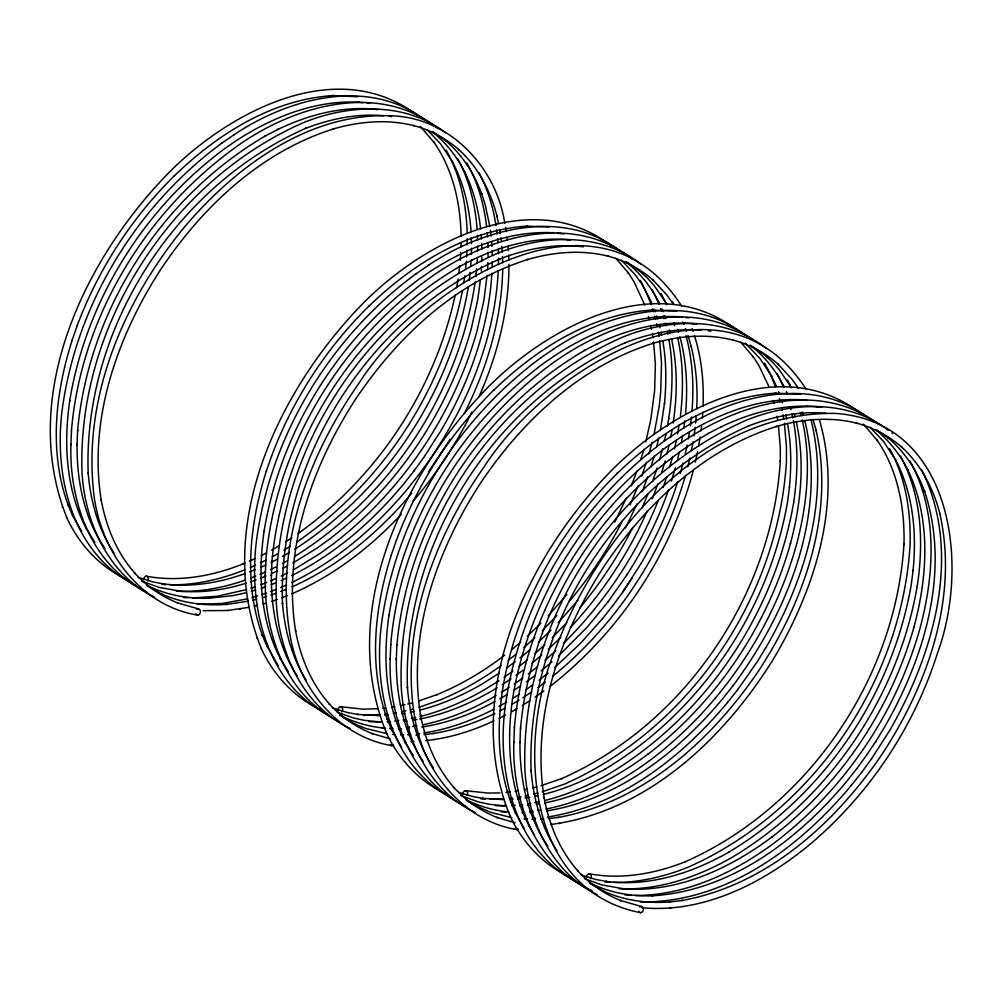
<?xml version="1.0" encoding="UTF-8"?>
<svg xmlns="http://www.w3.org/2000/svg" width="1002" height="1002" viewBox="0 0 1002 1002"><rect width="100%" height="100%" fill="white"/><g stroke="black" fill="none" stroke-linecap="round" stroke-linejoin="round"><path stroke-width="1.5" d="M492.157 267.521L492.22 261.409M498.432 264.49L498.508 258.265M461.07 246.241L461.058 246.93L461.058 242.384M471.328 254.345L471.466 248.208M477.578 250.888L477.691 246.191M502.691 268.749C501.914 319.2 486.809 368.561 464.377 413.425M696.703 408.578C697.78 387.674 696.139 366.594 691.155 346.254L691.38 347.08L688.011 335.495M703.028 406.399C704.018 382.651 701.688 358.566 694.499 335.833M146.768 592.082C91.758 566.656 69.138 501.927 70.917 444.875L70.942 444.199M71.493 430.447L71.518 429.82C81.262 317.321 145.465 211.748 236.823 146.405C293.173 105.949 378.681 80.586 438.212 128.707M337.361 720.901C284.844 693.96 263.639 631.273 265.242 575.424L265.267 574.747M265.818 561.007L265.843 560.368C275.6 447.869 339.791 342.308 431.148 276.965C487.498 236.51 573.006 211.134 632.538 259.267M466.018 806.56C411.02 781.134 388.388 716.405 390.166 659.354L390.191 658.677M390.742 644.925L390.767 644.299C399.898 536.784 459.317 436.033 543.66 369.913C600.536 325.324 688.186 293.11 753.128 339.816M592.169 890.803C535.607 866.279 511.884 800.36 513.838 742.432L513.863 741.756M514.414 728.016L514.439 727.377C523.558 619.862 582.989 519.124 667.319 452.992C724.709 407.827 813.912 375.687 878.792 424.284M70.917 444.875L71.518 429.82M265.242 575.424L265.843 560.368M390.166 659.354L390.767 644.299M513.838 742.432L514.439 727.377M481.273 271.016L481.486 266.357M481.686 261.71L481.887 257.063M487.561 269.651L487.874 262.549M460.294 260.295L460.72 252.491M466.631 257.051L467.02 249.924M491.869 273.283C488.688 328.719 469.149 382.238 441.406 429.958L423.57 457.764M498.295 270.59C494.788 339.302 467.383 405.109 428.593 461.271M685.543 413.688C687.785 387.937 686.683 361.659 679.857 336.622M691.969 411.183C694.048 385.895 692.658 360.144 685.982 335.582M470.69 266.018L471.115 260.37M476.238 273.746L476.639 268.799M477.077 263.038L477.415 258.716M789.401 487.561C791.455 466.206 791.342 444.537 787.497 423.383M695.613 423.032L696.24 415.93M702.339 417.847L702.84 412.06M480.446 279.558L477.741 299.761L471.266 328.806C447.944 411.86 397.205 487.185 328.731 539.702L316.707 548.319L292.772 563.074M487.072 275.437L483.891 300.362L477.052 330.86C453.455 414.916 402.09 491.155 332.777 544.311L319.801 553.655L294.112 569.449M680.408 416.156C683.502 389.978 683.402 363.2 677.628 337.386M458.903 273.195L459.68 266.031M465.617 268.599L466.393 261.322M683.852 428.054L684.692 420.878M690.391 425.75L691.43 416.97M469.224 280.284L470.226 272.456L470.151 273.083M468.297 287.474L468.372 286.91C450.199 393.147 385.307 491.093 294.613 549.309M294.438 556.598C390.129 496.917 458.578 393.573 475.186 281.925M475.862 276.665L476.313 273.12M667.357 426.351L668.76 418.36M668.685 418.936C672.58 392.721 673.532 365.843 668.923 339.653M789.476 486.947L787.622 501.388C768.784 610.944 700.486 711.984 605.008 769.173L605.521 768.885C586.032 779.957 565.278 788.975 543.485 794.373M544.775 800.485C567.007 794.987 588.161 785.781 608.039 774.483L608.552 774.195C705.308 716.255 774.521 613.875 793.609 502.866L793.684 502.29M793.609 502.866C797.68 475.7 798.431 447.819 793.396 420.74M619.186 888.774C658.84 890.502 697.63 876.975 731.698 857.574L732.224 857.286C828.98 799.333 898.18 696.954 917.268 585.945L917.344 585.368M917.268 585.945C923.719 543.172 921.903 497.268 901.612 458.215M693.973 435.995L695.175 427.315M700.16 436.809L698.707 445.69M700.974 430.923L701.588 426.514M673.144 423.069C677.365 395.201 677.602 366.469 671.553 338.864M679.093 425.011L677.628 433.916M456.674 287.737L458.064 279.007M463.663 283.253L464.828 275.863M681.385 442.633L682.612 435.344M688.299 439.064L689.551 431.637M660.343 430.647L664.551 403.017L664.476 403.643C666.468 382.751 666.468 361.547 662.798 340.843M691.43 450.587L693.083 441.794M697.58 451.664L695.3 462.16M670.601 437.649L672.066 430.309M676.438 439.891L674.496 448.896M455.209 295.089C434.78 390.229 377.24 477.152 298.032 533.59M462.486 290.643C442.508 391.506 381.386 483.803 296.755 542.095M654.005 434.655L659.166 406.424L660.731 391.882L661.508 362.987L659.654 340.705M679.456 451.476L677.377 460.344M685.243 454.019L687.209 445.013M656.698 446.917L658.727 438.037M664.313 441.281L666.029 433.778M687.785 466.832L689.89 457.952M666.944 453.881L669.148 444.988M672.63 456.449L669.762 466.907M645.776 441.92L650.761 419.75L654.619 390.855L655.383 363.814L653.567 341.983M652.139 442.183L648.97 453.981M675.386 467.771L671.378 481.173M680.233 473.645L683.051 463.062M654.231 455.86L650.812 467.258M659.567 459.768L662.598 448.783M685.368 475.75C662.886 553.968 615.754 625.048 552.628 676.375M693.146 471.19C670.225 555.697 619.186 632.412 550.198 686.307M661.621 472.806L665.153 460.857M72.094 340.354C55.31 393.21 48.76 452.127 68.199 505.208L67.886 504.457L72.808 516.08L72.482 515.316L81.563 531.461M266.419 470.902C249.636 523.758 243.085 582.688 262.524 635.756L262.211 635.017L267.133 646.641L266.808 645.877L278.143 665.578M391.344 554.832C374.56 607.688 368.01 666.618 387.461 719.687L387.135 718.948L392.058 730.558L391.744 729.807L401.564 747.129M640.679 459.805L643.86 449.359M646.453 462.235L641.781 476.013M677.615 481.924C668.697 510.444 656.059 537.723 641.067 563.537L641.017 563.625M657.087 468.009L652.477 481.787M657.901 483.816L652.315 498.758M663.124 487.548L666.906 476.526M71.969 340.705L77.304 325.324M266.294 471.253L271.63 455.885M391.218 555.183L396.554 539.802M636.909 471.078L631.31 485.995M668.522 489.853C658.189 519.625 644.023 548.006 627.102 574.572M642.157 491.706L647.718 476.777M658.477 499.91C637.272 553.718 604.457 602.866 563.375 643.547M77.204 325.612C98.271 269.363 131.713 217.772 174.523 175.638L174.285 175.864C217.334 134.293 271.905 99.449 333.052 95.566L332.238 95.591L357.727 96.718M271.529 456.173C292.597 399.923 326.038 348.333 368.849 306.186L368.611 306.424C411.659 264.854 466.231 229.997 527.39 226.114L526.564 226.151L549.334 226.84M396.454 540.103C417.521 483.853 450.963 432.263 493.773 390.116L493.535 390.354C536.584 348.784 591.155 313.927 652.315 310.044L651.488 310.081L676.976 311.196M638.174 485.632L630.083 504.808M637.034 503.868L625.524 527.929M642.107 507.851L647.868 494.161M478.893 397.068C497.293 355.347 509.141 310.106 508.916 264.303M647.217 510.92C628.467 553.881 602.114 593.447 570.201 627.74M626.225 498.144L614.74 522.205M471.917 412.035C456.073 444.374 435.995 474.647 412.473 501.914M622.292 521.065C607.663 550.023 589.652 577.277 568.735 602.064M632.412 528.179C618.009 556.674 600.185 583.402 579.782 607.963M765.941 647.543L765.991 647.467C805.044 579.67 830.57 497.506 810.906 419.512M889.601 730.633L889.651 730.546C933.664 653.905 963.022 553.83 921.727 469.976M449.923 439.565L428.342 472.055M613.024 605.396L622.931 591.806L641.067 563.537M765.991 647.467L757.186 661.808L737.948 689.326M875.685 741.58L884.328 727.527C924.671 657.387 951.011 570.351 924.395 490.767L924.708 491.606C917.131 471.015 904.919 451.927 888.01 437.761L888.699 438.35L876.55 429.733M889.651 730.546L871.502 758.827M627.114 574.547L608.151 601.701M622.918 591.819L632.275 577.853M866.492 755.32L875.71 741.555M413.826 471.14L423.583 457.739M418.698 474.848L428.605 461.246M733.076 685.631C788.323 611.157 827.326 513.901 804.781 420.552M856.735 768.709L866.505 755.308M861.62 772.404L871.527 758.815M291.645 582.538C337.198 560.594 376.163 526.676 408.315 487.974L408.403 487.861M554.72 667.532L580.546 643.284L602.728 618.422M547.292 817.093C619.975 805.658 681.46 757.612 727.565 702.465L727.652 702.352M640.24 901.925C724.997 903.378 799.12 847.83 851.224 785.543L851.324 785.43M413.876 471.078L403.668 483.979C372.694 521.265 335.294 554.006 291.645 575.586M408.315 487.974L418.748 474.773M608.201 601.626L587.36 626.951L558.465 655.972M602.64 618.535L613.074 605.333M733.126 685.556L722.93 698.457C677.79 752.452 617.658 799.483 546.578 810.931M727.565 702.465L737.998 689.263M856.785 768.634L846.59 781.535C797.817 839.851 730.496 891.104 652.052 895.826L652.928 895.801C631.147 896.527 608.978 892.682 589.477 882.712M851.224 785.543L861.67 772.342M577.778 600.511L558.127 622.793M411.722 493.234C378.931 532.212 338.814 565.992 292.045 586.859M566.819 594.649L548.169 615.829M556.799 615.654L542.282 630.696M566.831 622.643L552.277 637.585M401.389 514.239C370.339 547.355 333.566 575.724 291.757 593.873M560.945 637.209L548.282 649.296M540.955 623.169L527.265 636.257M550.962 630.195L538.299 642.257M555.872 650.611L544.975 660.356M534.78 637.811L523.871 647.555M535.005 653.542L544.812 644.762M541.794 654.982L531.599 663.512M512.072 649.396L520.802 641.981M541.093 670.852L552.027 661.733M548.044 673.106L539.026 680.208M520.013 657.888L529.695 649.96M527.215 659.992L519.149 666.43M528.229 673.97L537.222 666.881M504.732 655.083C483.891 671.252 460.97 684.817 436.546 694.812L437.198 694.536L418.899 700.899M508.227 660.268L516.13 654.131M523.057 670.263L515.992 675.31M534.968 675.523L526.338 681.911M221.805 143.148L221.379 143.449C138.865 204.408 80.248 298.183 63.702 399.61L63.614 400.161C51.991 467.934 68.7 553.292 136.41 585.707M416.131 273.709L415.705 273.997C333.203 334.969 274.573 428.731 258.04 530.171L257.94 530.722C246.517 597.994 262.612 682.612 329.357 715.528M541.055 357.639L540.629 357.927C458.127 418.899 399.497 512.661 382.964 614.101L382.864 614.639C371.629 681.448 387.135 765.265 452.904 798.719M664.714 440.717L664.288 441.005C581.786 501.977 523.169 595.739 506.624 697.179L506.536 697.73C494.913 765.503 511.621 850.861 579.319 883.276M506.486 668.159L515.116 661.708M512.886 671.089L504.069 677.327M537.911 687.585L545.313 682.162M543.911 690.917L535.081 697.204M514.126 684.203L522.956 677.866M501.175 665.541C482.075 679.469 461.396 691.267 439.502 700.21L418.748 707.399M520.113 686.207L513.851 690.353M525.862 689.764L532.212 685.393M233.879 134.894L234.355 134.569C288.526 98.196 367.509 76.916 424.334 119.413M428.217 265.442L428.681 265.129C483.164 228.456 563.174 207.201 619.862 250.913M553.142 349.372L553.605 349.047C608.089 312.373 688.098 291.131 744.787 334.843M676.801 432.451L677.264 432.138C731.435 395.765 810.418 374.472 867.244 416.982M221.379 143.449L234.355 134.569M415.705 273.997L428.681 265.129M540.629 357.927L553.605 349.047M664.288 441.005L677.264 432.138M498.996 673.319L480.597 684.955C461.521 695.764 441.256 704.707 419.951 710.067M498.996 680.759L483.114 690.566C463.237 701.851 442.082 711.057 419.851 716.568M522.931 697.768L531.699 691.956M529.983 700.573L522.305 705.483M502.252 684.566L511.045 678.868M501.338 692.507L509.016 687.522M285.495 541.894L291.795 537.899M283.967 550.211L290.367 546.153M507.551 694.273L499.96 698.732M513.112 698.131L519.524 694.148M289.54 552.378L282.451 556.461M511.559 704.619L519.149 700.097M512.009 711.608L517.157 708.552M497.23 687.748C473.307 702.214 447.255 713.649 419.725 719.01M496.178 695.501C473.758 708.827 449.384 719.048 423.859 724.621M271.567 550.136L279.195 545.814M272.369 556.799L277.529 553.868M494.888 701.55C472.092 713.912 447.393 723.281 421.654 727.001M498.933 706.423L506.686 702.126M277.379 559.216L271.016 562.485M282.313 563.512L287.486 560.707M500.111 710.819L505.208 708.138M499.059 718.447L505.534 715.027M282.602 568.397L287.687 565.779M281.149 576.112L287.624 572.781M261.372 555.496L266.482 552.941M260.72 562.723L265.906 560.131M286.547 578.079L281.161 580.521M493.761 709.291C471.779 720.551 448.282 729.381 423.758 732.963M260.821 567.32L265.918 564.903M265.442 571.942L259.956 574.359M270.64 569.474L275.838 567.019M494.875 713.487C475.361 722.981 454.607 730.07 433.152 733.527L433.979 733.426L424.009 734.616M493.873 720.839C472.405 730.959 449.372 738.198 425.7 740.578M271.705 573.532L277.366 570.99M270.753 580.772L275.951 578.442M245.052 563.011L242.221 564.251L242.872 563.976C212.424 576.137 178.744 582.312 146.192 576.175M249.31 561.17L254.996 558.703M250.362 567.395L255.548 565.141M271.241 584.692L275.5 582.901M276.352 589.326L270.59 591.556M280.685 587.498L286.447 585.068M245.177 569.65L244.526 569.925C221.016 579.231 195.891 585.206 170.49 584.817M249.498 571.929L255.159 569.624M251.302 577.891L255.623 576.125M280.71 591.518L286.372 589.276M281.675 597.856L287.436 595.576M256.136 579.845L250.5 581.799M260.382 578.217L266.031 576.062M260.946 584.68L266.707 582.488M261.372 588.199L265.605 586.696M261.973 594.612L266.281 593.084M245.277 573.47C219.137 582.964 190.831 587.573 163.113 583.853L164.027 583.978L153.043 581.949L138.138 577.377M245.54 579.945C223.408 587.861 199.824 592.245 176.277 591.205M263.789 597.342L266.607 596.428M270.828 595.038L276.464 593.197M271.63 601.338L277.354 599.459M246.292 583.126C225.012 589.902 202.467 593.034 180.172 591.205L181.086 591.255L159.042 587.385L141.558 581.11M246.592 589.577L216.933 596.29L192.447 597.943M250.888 588.224L255.184 586.871M541.017 785.668L562.122 778.466L561.471 778.729C684.829 724.183 772.241 594.95 780.32 460.732L780.308 461.421L780.308 447.744L778.491 425.913M542.232 791.755L564.427 784.14C689.564 728.792 778.241 597.718 786.432 461.559L786.432 446.917L784.403 423.182M251.54 591.205L255.735 590.003M251.965 597.58L257.677 595.939M252.629 600.248L256.813 599.158M254.533 606.172L257.376 605.433M263.05 603.955L265.893 603.217M400.787 705.583L404.958 704.619M407.726 703.968L411.885 703.003M401.702 711.758L405.948 710.769M410.194 709.779L413.024 709.115M524.334 789.839L527.102 789.188M532.651 787.898L536.809 786.933M525.211 796.014L528.041 795.35M533.703 794.035L537.949 793.045M245.928 592.821L233.466 595.539L209.13 598.257L210.007 598.232C188.238 598.958 166.069 595.113 146.555 585.155M247.694 598.808L222.482 603.429L197.319 604.356M410.256 712.247L414.402 711.395M411.384 718.396L415.605 717.532M535.181 796.177L537.949 795.613M534.905 802.602L539.126 801.738M248.471 601.137L226.627 604.419L227.479 604.319C204.984 606.122 181.901 603.154 161.222 593.848L162.023 594.211L147.357 586.057M203.155 610.669L227.229 610.519L248.909 607.337M550.436 824.533C646.616 812.058 723.519 739.125 772.98 659.804C815.127 589.063 843.183 501.501 819.423 419.763M641.743 907.737C704.444 913.573 764.238 882.461 811.132 843.396C869.786 793.446 914.125 726.788 937.396 653.342C970.074 564.928 952.752 421.892 835.756 413.413C701.425 411.008 596.653 537.185 553.793 653.229C518.159 742.156 524.735 889.789 640.566 912.684M412.849 720.225L416.97 719.499M412.661 726.6L416.857 725.861M536.408 804.393L539.151 803.905M544.65 802.94C582.6 795.463 617.545 776.888 648.344 753.905L647.981 754.18C716.455 701.676 767.206 626.35 790.528 543.297L790.403 543.735C801.011 504.019 805.257 461.697 796.164 421.253M537.586 810.53L540.391 810.029M545.99 809.04C584.667 801.425 620.288 782.499 651.663 759.078L652.039 758.79C721.34 705.633 772.705 629.406 796.314 545.338L796.427 544.9C807.261 504.382 811.57 461.183 802.276 419.926M391.719 707.149L394.788 706.661M393.31 713.211L396.091 712.76M515.103 791.329L518.172 790.828M518.234 797.141L521.015 796.69M416.807 733.99L419.587 733.577M401.677 713.787L404.733 713.374M394.663 721.027L398.821 720.463M402.979 719.912L405.747 719.549M517.433 798.932L520.489 798.519M525.073 797.918L529.657 797.304M519.587 804.944L522.355 804.581M527.904 803.842L530.672 803.466M548.257 818.621L558.903 817.356L558.076 817.457C643.021 802.276 711.783 740.052 758.802 670.563C804.268 600.737 835.067 513.826 816.079 430.184L816.304 430.998L812.935 419.425M239.666 609.041L240.493 608.94M227.229 610.519L228.08 610.418M433.991 739.589L434.818 739.489M558.916 823.519L559.742 823.419M670.138 908.075L670.989 907.975M682.575 906.597L683.402 906.497M404.031 721.34L407.075 721.027M406.624 727.327L409.718 727.001M527.44 805.433L530.484 805.12M530.008 811.42L533.102 811.094M378.03 708.715L363.187 709.14L340.517 706.736M382.564 708.314L385.582 708.038M380.008 714.814L363.313 715.39M384.643 714.401L387.724 714.125M505.972 792.369L510.506 791.968M503.392 798.882L489.753 799.295M509.567 798.331L512.648 798.055M406.474 728.592L409.48 728.366M407.614 734.679L410.682 734.441M529.895 812.622L532.901 812.397M532.538 818.609L535.607 818.371M385.006 715.453L388.012 715.278M387.16 721.578L390.216 721.39M509.93 799.383L512.936 799.208M512.085 805.495L515.141 805.32M415.855 735.142L418.823 735.017M410.895 741.555L413.939 741.417M540.779 819.072L543.76 818.935M387.561 722.279L390.542 722.192M389.803 728.404L392.834 728.316M519.913 805.996L522.894 805.909M635.368 895.5C686.633 895.475 734.992 872.304 775.335 842.156L775.698 841.868C845.012 788.724 896.364 712.485 919.974 628.417L920.099 627.978C934.014 575.824 937.534 517.495 913.536 467.671M499.935 792.908L488.112 793.07L465.442 790.666M613.412 882.374C638.813 882.775 663.925 876.788 687.435 867.481L688.086 867.218C813.223 811.883 901.9 680.796 910.092 544.637L910.104 543.948C910.856 511.296 905.708 477.616 889.638 448.783M398.458 728.78L401.401 728.78M400.662 734.929L403.668 734.929M521.917 812.71L524.86 812.71M524.084 818.847L527.09 818.859M380.51 715.729L357.438 714.401L358.353 714.526L347.368 712.51L332.464 707.938M369.112 721.741L381.048 721.941M503.981 799.621L482.363 798.331L483.277 798.456L472.305 796.427L458.841 792.407M495.527 805.696L505.972 805.871M524.647 819.01L527.553 819.097M531.912 819.248L534.817 819.335M552.916 232.765L553.768 232.802C510.106 230.397 467.734 247.281 431.574 270.565L419.688 278.694C338.213 338.889 280.335 431.474 264.002 531.636L264.09 531.085C257.827 574.108 260.207 620.113 280.635 659.266L280.247 658.527L288.388 671.716M183.591 597.505L188.025 597.718M381.737 722.116L364.202 720.325L353.38 717.946L337.311 712.259M382.351 728.279L385.307 728.429M506.661 806.046L489.126 804.255L478.305 801.863L460.82 795.588M501.376 811.921L505.797 812.134M625.035 894.999L630.934 895.287M161.648 584.354L166.044 584.642M480.897 798.844L485.306 799.133M604.557 881.923L610.431 882.299M385.444 728.191C369.462 726.926 353.781 722.342 339.49 715.065M389.728 728.542L392.584 728.767M508.941 811.996C493.973 810.568 479.244 806.41 465.817 799.634M383.315 115.756C356.775 113.251 330.071 118.987 305.372 128.469L306.061 128.206C174.786 185.884 82.941 329.796 88.189 473.395L88.138 472.656C90.468 500.987 98.209 529.344 114.015 553.217M583.227 246.805C554.895 243.21 526.125 248.784 499.697 259.03L500.386 258.754C369.112 316.432 277.266 460.356 282.526 603.955L282.464 603.217C284.756 630.108 291.645 657.149 306.136 680.158M701.175 330.109C675.085 327.942 648.895 333.641 624.622 342.947L625.311 342.684C494.036 400.362 402.19 544.286 407.451 687.886L407.401 687.147C409.718 715.466 417.458 743.835 433.265 767.707M826.224 413.312C799.696 410.807 772.993 416.556 748.281 426.038L748.97 425.762C617.695 483.44 525.85 627.365 531.11 770.964L531.06 770.225C533.377 798.556 541.13 826.913 556.937 850.786M362.737 102.655L358.591 102.217L359.442 102.242C315.78 99.837 273.408 116.733 237.249 140.004L225.362 148.133C143.887 208.328 85.997 300.926 69.664 401.088L69.764 400.537C63.502 443.548 65.882 489.552 86.31 528.718L85.921 527.966L94.864 542.295M366.895 103.093L369.675 103.381M557.074 233.203L564.001 233.942M681.999 317.133L677.84 316.695L678.692 316.732C635.03 314.327 592.658 331.211 556.498 354.495L544.612 362.624C463.137 422.819 405.259 515.404 388.926 615.566L389.014 615.015C382.751 658.038 385.131 704.043 405.56 743.196L405.171 742.457L413.312 755.646M686.157 317.571L688.925 317.872M807.048 400.362L801.5 399.773L802.351 399.811C758.702 397.406 716.317 414.289 680.158 437.573L668.271 445.702C586.809 505.897 528.918 598.482 512.586 698.644L512.673 698.093C506.411 741.117 508.791 787.121 529.231 826.274L528.831 825.535L534.567 835.317M392.621 734.378L395.439 734.704M377.453 109.644L373.345 109.068L374.197 109.18C340.805 106.124 307.426 115.192 277.529 129.596L278.13 129.283L264.991 136.097L265.555 135.809C161.284 196.68 88.477 310.495 77.605 430.81L77.63 430.184L77.041 444.988L77.066 444.324C76.766 477.253 82.652 511.07 99.361 539.827M570.414 240.017L567.671 239.628L568.535 239.728C535.131 236.685 501.752 245.74 471.854 260.157L472.456 259.844L459.329 266.657L459.88 266.369C355.622 327.228 282.802 441.055 271.93 561.37L271.955 560.744L271.367 575.549L271.392 574.872C271.054 608.302 277.216 642.57 294.375 671.641L293.912 670.927L296.993 675.611M696.703 324.134L692.595 323.558L693.459 323.659C660.055 320.602 626.676 329.671 596.779 344.074L597.38 343.774L584.254 350.587L584.817 350.287C480.547 411.158 407.726 524.973 396.855 645.301L396.88 644.662L396.291 659.479L396.316 658.802C395.978 692.219 402.14 726.5 419.299 755.571L418.836 754.857L423.445 761.883M821.728 407.401L816.267 406.637L817.118 406.737C783.727 403.693 750.348 412.749 720.438 427.165L721.039 426.852L707.913 433.666L708.477 433.378C604.206 494.237 531.398 608.064 520.526 728.379L520.552 727.753L519.95 742.557L519.975 741.881C519.637 775.31 525.799 809.578 542.959 838.649L542.508 837.935L547.881 846.126M589.101 873.744C621.653 879.869 655.346 873.694 685.781 861.545L685.13 861.82C808.489 807.261 895.913 678.041 903.979 543.81L903.979 544.499C904.906 507.976 897.917 469.9 876.65 439.49L877.188 440.279L863.311 424.046M800.648 394.287L775.147 393.16L775.974 393.122C714.814 397.005 660.255 431.862 617.194 473.432L617.432 473.195C574.622 515.341 541.18 566.932 520.113 623.181L515.003 637.911C498.232 690.766 491.681 749.696 511.12 802.765L510.807 802.026L515.729 813.649L515.404 812.885L524.472 829.017M388.901 116.245L391.594 116.72M708.151 330.735L710.844 331.211M386.972 733.727L365.567 728.404L355.547 724.396L356.361 724.772L342.972 717.432M511.897 817.657L490.504 812.334L473.119 804.518M198.509 608.928L177.479 602.891L178.318 603.191C161.635 596.653 146.593 586.208 134.594 572.919L135.17 573.582C116.871 553.029 106.099 526.776 101.189 499.91L101.315 500.699C88.138 419.788 116.871 337.549 160.32 270.064C202.041 207.301 260.658 151.653 333.854 128.82L333.09 129.033C359.28 121.367 387.511 118.887 414.164 125.713L413.312 125.463C430.259 129.959 446.14 138.326 459.242 149.999L458.59 149.373C478.117 167.008 490.629 191.232 497.055 216.52L496.829 215.706L498.47 223.296M197.644 615.115C137.061 605.183 97.607 546.24 93.211 487.874C84.13 392.659 125.4 298.734 184.994 226.389C236.472 166.044 309.806 111.786 392.834 115.856C450.499 118.349 496.416 167.772 504.757 223.221M390.154 738.85L371.817 733.451L372.644 733.752C355.96 727.214 340.93 716.768 328.919 703.479L329.508 704.13C311.196 683.589 300.437 657.325 295.515 630.471L295.653 631.26C282.464 550.348 311.196 468.109 354.645 400.625C396.366 337.862 454.983 282.213 528.179 259.38L527.415 259.593C553.605 251.928 581.836 249.448 608.49 256.274L607.638 256.024C624.584 260.52 640.466 268.874 653.567 280.56L652.916 279.934L667.307 295.552L673.532 304.508M391.97 745.676C336.497 736.457 297.018 685.368 289.49 631.536C275.387 543.648 309.029 454.607 358.891 383.34C420.176 287.261 597.442 173.108 681.661 306.149M515.078 822.767L496.742 817.381L497.568 817.682C480.897 811.144 465.855 800.698 453.843 787.409L454.432 788.06C436.12 767.519 425.362 741.255 420.439 714.401L420.577 715.178C407.388 634.279 436.12 552.039 479.57 484.542C521.29 421.792 579.908 366.143 653.104 343.31L652.34 343.523C678.529 335.845 706.761 333.365 733.414 340.192L732.562 339.954C749.521 344.438 765.39 352.804 778.491 364.49L777.84 363.864L792.231 379.482L798.456 388.438M516.894 829.606C461.421 820.387 421.955 769.298 414.415 715.466C400.312 627.578 433.954 538.537 483.816 467.27C545.063 371.617 720.714 257.664 805.884 388.839M641.418 906.497L620.401 900.46L621.227 900.76C604.557 894.222 589.514 883.777 577.503 870.487L578.091 871.139C559.78 850.598 549.021 824.333 544.099 797.479L544.236 798.268C531.047 717.357 559.78 635.118 603.229 567.633C644.95 504.87 703.567 449.222 776.763 426.389L776.011 426.601C802.201 418.936 830.433 416.456 857.086 423.282L856.234 423.032C873.18 427.528 889.062 435.883 902.151 447.568L901.512 446.942C921.038 464.577 933.551 488.788 939.964 514.089L939.751 513.262C958.739 596.904 927.927 683.815 882.461 753.642C835.443 823.13 766.693 885.355 681.736 900.535L682.562 900.435L669.536 901.988L670.401 901.888C647.893 903.691 624.81 900.723 604.131 891.404L604.945 891.78L590.278 883.614M581.06 874.946L595.965 879.518L606.949 881.535L606.035 881.409C649.02 887.146 692.169 873.093 729.18 851.963L728.667 852.251C824.158 795.062 892.456 694.035 911.281 584.467L913.148 570.025L913.06 570.652C916.817 532.851 913.223 493.072 895.174 459.066L895.625 459.868L883.601 441.544L870.062 427.278M584.479 878.666L601.964 884.954L623.995 888.824L623.094 888.774C677.314 893.007 729.494 868.759 772.003 836.983L771.64 837.271C840.127 784.754 890.866 709.429 914.187 626.375L914.062 626.814C927.727 575.624 931.171 518.385 907.624 469.487L908.012 470.326C900.147 454.733 889.338 440.517 875.56 429.683M126.177 579.118C99.712 566.881 78.958 544.149 66.883 517.834M321.73 710.28C294.726 698.118 273.458 675.135 261.209 648.382M445.427 793.609C418.961 781.372 398.207 758.627 386.133 732.312M569.086 876.687C542.621 864.45 521.879 841.705 509.793 815.39M154.508 597.305C108.291 574.647 85.107 522.405 82.039 473.119C76.703 327.378 169.914 181.299 303.143 122.77C348.358 104.308 405.008 101.39 445.364 132.727M350.224 728.567C303.193 706.272 279.42 653.479 276.364 603.68C271.028 457.939 364.24 311.86 497.48 253.318C543.134 234.631 600.524 231.976 640.904 264.202M475.148 812.497C428.117 790.202 404.345 737.409 401.288 687.61C395.953 541.869 489.164 395.79 622.405 337.248C668.058 318.561 725.448 315.893 765.829 348.132M597.417 894.861C551.213 872.203 528.016 819.974 524.948 770.688C519.612 624.947 612.823 478.868 746.064 420.326C791.279 401.877 847.917 398.959 888.273 430.296M432.363 131.387L445.79 140.781L445.088 140.205C461.997 154.358 474.209 173.459 481.787 194.05L481.486 193.211L485.156 204.571L489.778 226.201M626.688 261.948L640.115 271.342L639.426 270.753L647.179 277.867L654.306 285.758L666.606 303.794M750.335 345.089L765.04 355.259L764.351 354.683L772.104 361.785L779.23 369.688L791.53 387.724M466.619 800.535L471.754 803.817M754.381 340.68L755.12 341.206M859.44 412.31C780.157 352.529 673.858 408.49 613.161 468.823L612.923 469.049C526.964 556.235 460.757 694.774 510.118 816.154M735.781 329.22C656.485 269.45 550.186 325.412 489.502 385.745L489.252 385.97C403.292 473.157 337.098 611.696 386.459 733.076M416.531 114.742C337.236 54.96 230.936 110.934 170.24 171.254L170.002 171.492C84.043 258.679 17.848 397.218 67.209 518.598M869.648 418.861L873.256 421.692M427.942 122.244L430.346 124.123M891.943 433.052L892.632 433.628M751.901 346.604C765.666 357.426 776.487 371.654 784.353 387.235L783.965 386.409M625.837 261.71C640.065 272.757 651.363 287.248 659.429 303.318L659.04 302.479M432.639 132.126C446.416 142.948 457.225 157.176 465.103 172.757L464.715 171.918C473.42 189.729 478.455 209.167 480.597 228.832M614.301 248.333C536.045 183.566 425.762 240.605 364.565 301.815L364.327 302.04C278.368 389.227 212.173 527.766 261.535 649.146M745.313 343.16L759.942 358.465L771.966 376.79L771.502 375.988L776.487 386.208M621.478 260.269L635.017 274.535L641.368 283.341L651.563 302.278M427.14 129.709L440.692 143.987L452.716 162.311L452.253 161.497C463.763 183.103 469.399 207.389 471.053 231.687M740.691 342.07L753.517 357.2L752.99 356.411L758.94 365.667L768.759 386.221M615.767 258.14L628.592 273.27L628.066 272.481L634.015 281.737L644.787 305.109M420.402 126.477L434.267 142.722L433.728 141.933C452.891 169.351 460.607 203.243 461.058 236.309M765.378 355.397L766.993 357.651M104.972 548.57L99.586 540.379L100.05 541.093M900.522 456.098L900.986 456.912M457.613 158.529C469.412 180.297 475.336 204.846 477.102 229.433M909.703 460.569L913.148 466.844M787.422 379.996L788.799 382.501M661.107 293.561L666.743 304.671M466.782 163.013C477.941 182.452 484.054 204.483 486.609 226.652M764.639 363.162L769.999 373.32L775.623 387.01M640.378 280.51L645.075 289.39L651.187 304.52M446.053 149.949C460.281 174.974 466.218 203.882 467.183 232.439M672.492 301.677L673.795 304.257M478.818 172.419C487.673 188.902 493.134 207.076 495.977 225.538M777.327 373.821L783.489 387.022M652.39 289.904L659.103 304.483M682.688 321.93L683.89 324.51M789.488 383.753L789.877 384.593M786.319 391.644L787.484 394.274M661.971 309.029L663.149 311.647M505.108 804.318L505.421 805.057M381.436 721.227L381.762 721.979M256.512 637.31L256.825 638.049M62.187 506.749L62.5 507.488M778.617 391.644L779.681 394.362M660.731 308.641L661.821 311.409M654.218 309.067L655.283 311.785M692.056 328.669L693.108 331.474M685.443 328.631L686.47 331.374M806.485 405.585L806.798 406.424M664.727 315.743L665.716 318.523M652.64 308.816L653.617 311.685M802.114 411.96L803.04 414.79M677.653 329.445L678.567 332.288M781.623 399.948L782.512 402.817M663.161 315.793L664.063 318.724M656.698 316.018L657.588 318.886M800.347 412.573L801.174 415.554M794.248 413.864L795.049 416.794M673.782 322.682L674.596 325.663M669.323 329.934L670.125 332.864M779.331 398.621L780.12 401.639M773.344 400.412L774.108 403.368M654.794 316.206L655.584 319.212M648.419 316.494L649.183 319.438M790.34 407.037L790.966 409.768M791.906 413.851L792.858 417.947M785.656 414.577L786.695 419.087M665.416 323.107L666.042 325.838M667.294 331.286L667.933 334.017M659.341 324.623L660.042 327.629M661.082 332.15L661.771 335.156M781.685 407.664L782.211 410.469M783 414.665L783.789 418.874M776.938 416.143L777.715 420.251M656.761 323.734L657.287 326.539M658.339 332.138L659.128 336.346M650.724 325.349L651.5 329.47M652.264 333.578L653.041 337.699M505.647 227.341L506.286 231.637M507.125 237.374L507.551 240.23M499.66 229.27L500.286 233.491M500.912 237.712L501.326 240.53M496.629 229.821L497.105 234.205M497.581 238.601L497.894 241.532M490.416 230.41L491.043 236.171M508.039 246.166L508.415 250.625M501.814 246.367L502.29 252.203M487.21 232.527L487.536 237.011M481.098 234.656L481.411 239.052M498.257 249.097L498.47 253.644M491.656 241.92L491.869 246.379M492.082 250.838L492.283 255.297M477.403 235.483L477.566 240.054M471.266 237.662L471.479 243.636M508.69 255.122L508.803 259.706M502.49 256.675L502.628 262.687M487.961 242.998L488.012 247.619M488.074 252.241L488.124 256.863M481.724 243.448L481.799 249.498M467.183 238.639L467.183 244.839M586.596 877.226A3.131 2.305 -79 0 1 589.802 873.844A3.131 2.305 -79 0 1 590.616 878.716M639.802 907.111A3.131 2.305 -79 0 1 643.046 907.799A3.131 2.305 -79 0 1 642.032 912.183A3.131 2.305 -79 0 1 638.863 911.194M462.937 794.148A3.131 2.305 -79 0 1 465.93 790.703A3.131 2.305 -79 0 1 467.233 795.15M518.297 829.155A3.131 2.305 -79 0 1 515.203 828.115M338.087 710.957A3.131 2.305 -79 0 1 339.415 707.149A3.131 2.305 -79 0 1 342.321 707.888A3.131 2.305 -79 0 1 341.882 711.934M393.586 745.05A3.131 2.305 -79 0 1 390.392 744.448M143.687 579.67A3.131 2.305 -79 0 1 146.78 576.25A3.131 2.305 -79 0 1 147.845 580.922M196.893 609.554A3.131 2.305 -79 0 1 200.124 610.243A3.131 2.305 -79 0 1 199.122 614.614A3.131 2.305 -79 0 1 195.954 613.637"/></g></svg>
